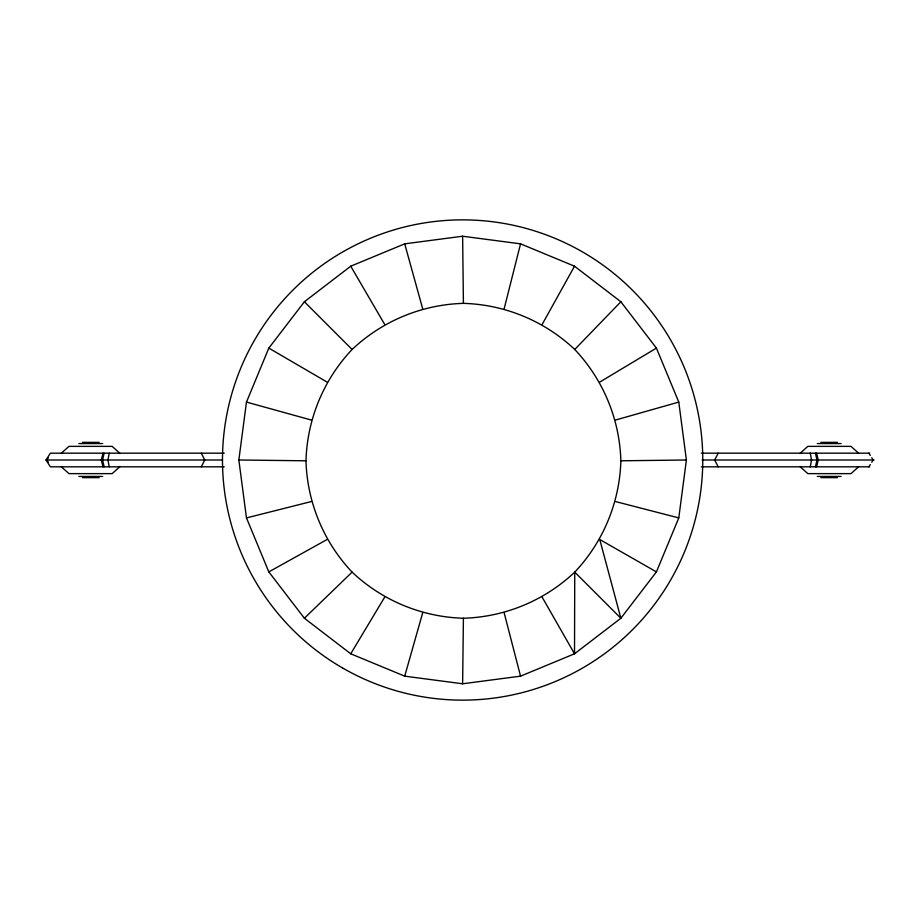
<?xml version="1.0" encoding="UTF-8"?>
<svg xmlns="http://www.w3.org/2000/svg" width="920" height="920" viewBox="0 0 920 920"><rect width="100%" height="100%" fill="white"/><g stroke="black" fill="none" stroke-linecap="round" stroke-linejoin="round"><path stroke-width="1.38" d="M462.622 683.779L520.547 676.154L574.517 653.798L620.862 618.24L656.42 571.895L678.776 517.914L686.4 460L678.776 402.086L656.42 348.105L620.862 301.76L574.517 266.202L520.547 243.846L462.622 236.221L404.708 243.846L350.738 266.202L304.393 301.76L268.824 348.105L246.468 402.086L238.843 460L246.468 517.914L268.824 571.895L304.393 618.24L350.738 653.798L404.708 676.154L462.622 683.779L463.416 618.24C504.953 617.032 544.525 600.645 574.747 572.125C603.267 541.903 619.666 502.331 620.862 460.793C619.666 419.255 603.267 379.684 574.747 349.473C544.525 320.942 504.953 304.554 463.416 303.358C421.889 304.554 382.317 320.942 352.096 349.473C323.575 379.684 307.176 419.255 305.98 460.793C307.176 502.331 323.575 541.903 352.096 572.125C382.317 600.645 421.889 617.032 463.416 618.24M810.279 466.819L811.532 460L810.279 453.18M109.261 453.18L107.927 460L109.261 466.819M815.453 466.819L816.971 460L815.453 453.18M816.626 466.819L818.202 460L816.626 453.18M104.144 453.18L102.534 460L104.144 466.819M102.971 453.18L101.303 460L102.971 466.819M504.171 308.717L520.547 243.846M404.708 676.154L422.671 612.869M201.308 466.819L204.746 460L201.308 453.18M718.198 453.18L714.668 460L718.198 466.819M542.144 324.449L574.517 266.202M350.738 653.798L384.698 597.137M868.871 466.819L870.308 464.542M871.734 462.277L873.172 460L871.734 457.723M48.346 457.723L46.897 460L48.346 462.277M224.25 466.819L50.393 466.819L46 460L50.393 453.18L224.25 453.18M574.747 349.473L620.862 301.76M304.393 618.24L352.096 572.125M119.726 466.819L112.136 473.627L68.977 473.627L61.352 466.819M800.25 453.18L807.841 446.372L850.977 446.372L858.59 453.18M61.352 453.18L68.977 446.372L112.136 446.372L119.726 453.18M858.59 466.819L850.977 473.627L807.841 473.627L800.25 466.819M599.771 382.076L656.42 348.105M268.824 571.895L327.072 539.511M615.491 420.049L678.776 402.086M246.468 517.914L311.339 501.549M620.862 460.793L686.4 460M82.489 442.359L99.096 442.359M820.87 442.359L837.464 442.359M78.855 443.566L102.672 443.566M817.293 443.566L841.098 443.566M701.293 453.18L869.664 453.18M46 460L222.444 460M702.098 460L874 460M701.293 466.819L869.664 466.819M78.855 476.433L102.672 476.433M817.293 476.433L841.098 476.433M82.489 477.641L99.096 477.641M820.87 477.641L837.464 477.641M238.843 460L305.98 460.793M615.491 501.549L678.776 517.914M246.468 402.086L311.339 420.049M656.42 571.895L599.771 539.511L620.862 618.24L574.747 572.125L574.517 653.798L542.144 597.137M268.824 348.105L327.072 382.076M304.393 301.76L352.096 349.473M868.871 453.18L870.308 455.457M350.738 266.202L384.698 324.449M404.708 243.846L422.671 308.717M504.171 612.869L520.547 676.154M462.622 236.221L463.416 303.358M342.55 667.966A240.143 240.143 0 0 0 702.765 460A240.143 240.143 0 0 0 342.55 252.034A240.143 240.143 0 0 0 342.55 667.966"/></g></svg>
